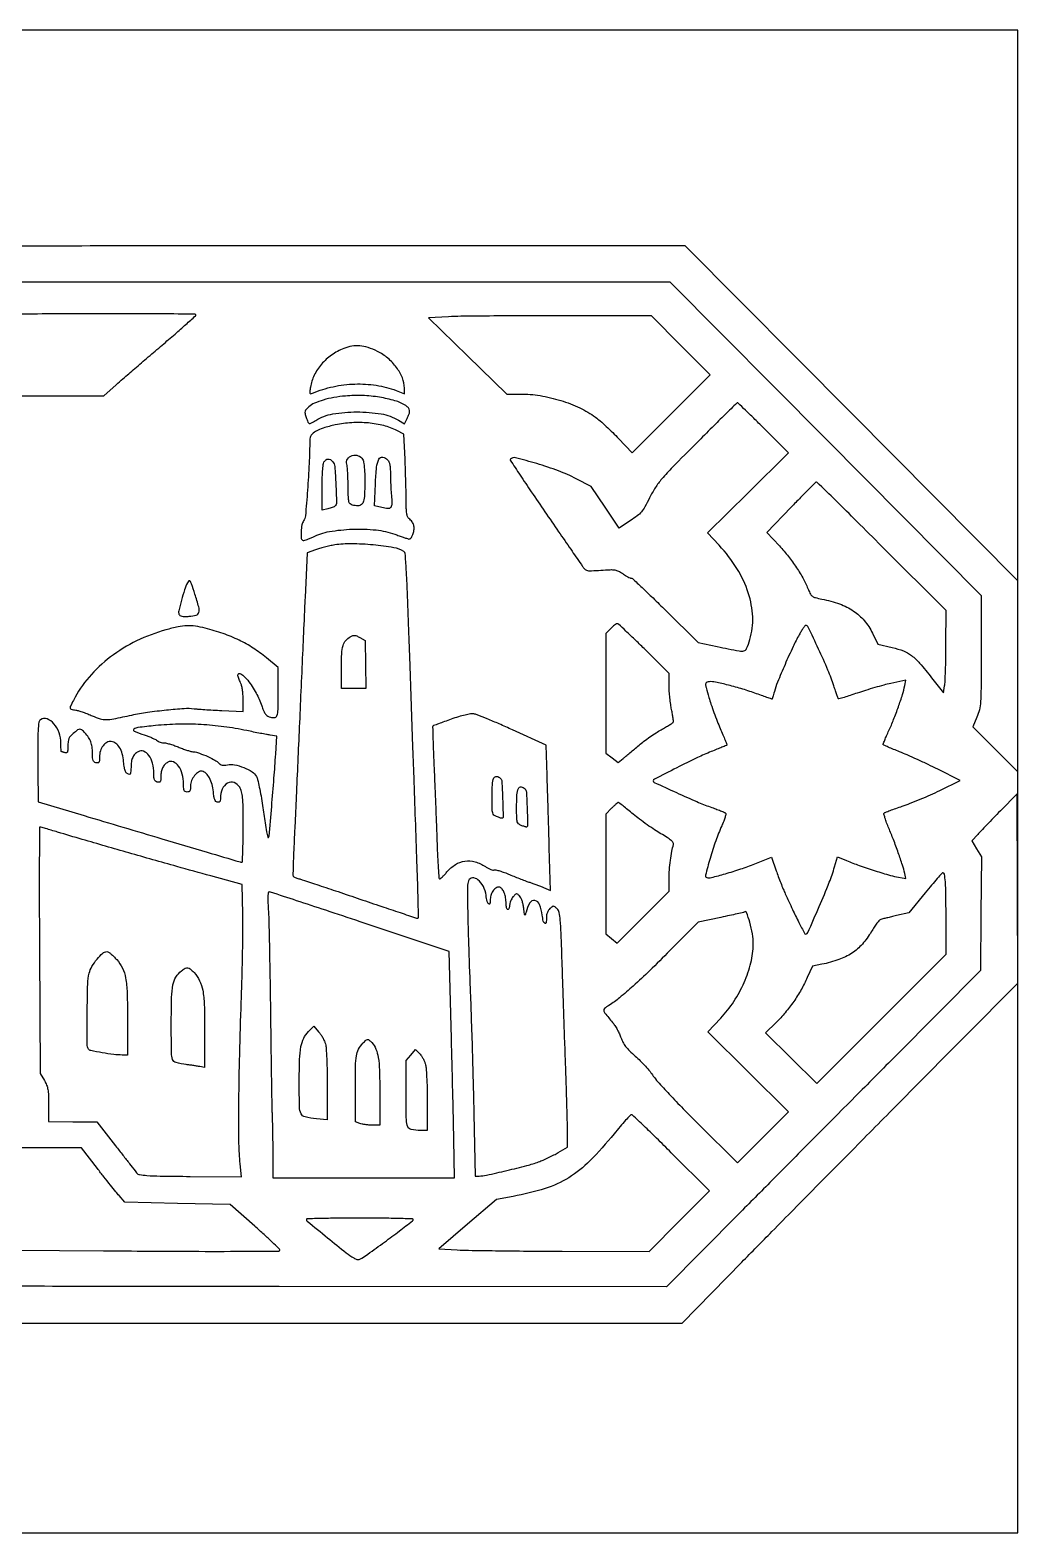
# Model space of a CAD drawing. Header units: millimetres. Extents: x 8 to 202, y 10 to 284.
# Drawn here: x 171.2 to 197.5, y 168 to 208 of the extents above; entities that cross this region are included whole.
import ezdxf

# ---------------------------------------------------------------- set-up
doc = ezdxf.new("R2010")
doc.units = ezdxf.units.MM
doc.layers.add('CUT', color=1, linetype='Continuous')
doc.layers.add('ENGRAVE', color=7, linetype='Continuous')

msp = doc.modelspace()

# ---------------------------------------------------------------- linework, layer by layer
at = {"layer": 'CUT'}
msp.add_lwpolyline([(127.5, 168), (197.5, 168), (197.5, 208), (127.5, 208)], close=True, dxfattribs=at)
at = {"layer": 'ENGRAVE'}
for points in [[(164.879, 173.58), (176.721, 173.583), (188.563, 173.586), (190.148, 175.205, -0.000843), (190.952, 176.023, -0.000292), (192.114, 177.201, -0.00029), (193.396, 178.497, -0.000338), (194.617, 179.728), (197.501, 182.632), (197.489, 185.153), (197.477, 187.675), (197.032, 187.219, 0.001066), (196.851, 187.032, 0.001111), (196.673, 186.847, 0.001067), (196.519, 186.686, 0.004886), (196.431, 186.591), (196.274, 186.419), (196.4, 186.205), (196.526, 185.991), (196.517, 184.481), (196.507, 182.972), (194.239, 180.691, 0.000109), (193.231, 179.677, 0.000072), (192.074, 178.513, 0.000073), (190.952, 177.382, 0.000142), (190.057, 176.48), (188.143, 174.55), (177.833, 174.556, -0.000166), (173.878, 174.56, -0.000277), (170.545, 174.566, -0.000004), (167.522, 174.573, -0.198289)], [(167.635, 201.3), (177.936, 201.3), (188.237, 201.299), (192.378, 197.127), (196.52, 192.954), (196.52, 191.459, -0.001129), (196.518, 190.485, -0.014799), (196.505, 190.124, -0.040434), (196.474, 189.907, -0.047795), (196.408, 189.711), (196.297, 189.458), (196.898, 188.858), (197.5, 188.258), (197.498, 190.801), (197.495, 193.343), (193.068, 197.8), (188.64, 202.257), (178.219, 202.256, 0.000202), (174.149, 202.254, 0.000291), (170.55, 202.249, 0.00015), (167.497, 202.242, 0.004734)], [(169.308, 198.267), (171.235, 198.267), (173.163, 198.267), (173.491, 198.559, -0.003256), (173.673, 198.718, -0.000726), (173.986, 198.989, -0.000754), (174.348, 199.3, -0.000728), (174.716, 199.614, 0.00257), (175.06, 199.909, 0.004137), (175.35, 200.165, 0.000901), (175.601, 200.392, 0.211942), (175.613, 200.419, 0.411581), (175.595, 200.438, 0.000209), (174.686, 200.446, 0.002135), (173.623, 200.45, 0.001037), (172.265, 200.447, 0.00055), (170.274, 200.436, 0.00507)], [(168.45, 175.54), (173.158, 175.509, 0.000503), (175.529, 175.496, 0.002456), (176.871, 175.497, 0.000562), (177.825, 175.503, 0.509542), (177.848, 175.534, 0.121812), (177.825, 175.57, 0.001831), (177.644, 175.742, 0.004829), (177.43, 175.94, 0.003158), (177.18, 176.165), (176.53, 176.74), (175.127, 176.772), (173.723, 176.804), (173.571, 176.977, -0.009621), (173.486, 177.077, -0.001866), (173.338, 177.26, -0.001983), (173.166, 177.476, -0.001832), (172.992, 177.698), (172.565, 178.247), (170.965, 178.247)]]:
    msp.add_lwpolyline(points, format="xyb", dxfattribs=at)
for points in [[(182.337, 200.371), (181.804, 200.343), (182.847, 199.328), (183.891, 198.313), (184.252, 198.313, -0.041079), (184.779, 198.27, -0.033742), (185.327, 198.141, -0.034436), (185.839, 197.943, -0.050538), (186.253, 197.696, -0.019135), (186.377, 197.597, -0.00738), (186.54, 197.451, -0.007294), (186.713, 197.286, -0.008934), (186.87, 197.128), (187.23, 196.75), (188.27, 197.788), (189.31, 198.827), (188.528, 199.608), (187.746, 200.39), (185.308, 200.394, 0.001074), (184.336, 200.394, 0.001329), (183.43, 200.389, 0.001089), (182.669, 200.382, 0.009894)], [(179.55, 199.525, 0.060366), (179.229, 199.351, 0.06072), (178.959, 199.106, 0.062978), (178.765, 198.812, 0.075339), (178.664, 198.497, 0.007502), (178.647, 198.376, 0.117718), (178.651, 198.334, 0.359179), (178.672, 198.322, 0.06244), (178.721, 198.335, -0.046623), (179.27, 198.508, -0.044976), (179.848, 198.579, -0.045806), (180.418, 198.545, -0.052851), (180.945, 198.406), (181.167, 198.322), (181.166, 198.469, 0.094917), (181.112, 198.74, 0.061865), (180.957, 199.018, 0.058393), (180.725, 199.266, 0.062459), (180.448, 199.448, 0.033686), (180.197, 199.551, 0.058821), (179.978, 199.596, 0.06465), (179.769, 199.587, 0.050918)], [(179.599, 198.26, 0.022137), (179.289, 198.219, 0.0273), (179.006, 198.152, 0.030143), (178.772, 198.067, 0.075831), (178.619, 197.971, 0.025854), (178.547, 197.903, 0.130239), (178.52, 197.854, 0.119661), (178.52, 197.797, 0.020352), (178.551, 197.692, 0.015097), (178.597, 197.563, 0.226278), (178.631, 197.532, 0.204375), (178.679, 197.537, 0.012175), (178.808, 197.612, -0.096609), (179.258, 197.782, -0.041604), (179.901, 197.837, -0.041613), (180.547, 197.784, -0.092438), (181.009, 197.616), (181.166, 197.523), (181.236, 197.659, 0.033709), (181.291, 197.784, 0.111118), (181.301, 197.873, 0.148463), (181.272, 197.942, 0.078753), (181.202, 198.005, 0.070884), (180.914, 198.135, 0.031352), (180.506, 198.226, 0.029832), (180.048, 198.272, 0.032101)], [(188.952, 197.018, 0.002058), (188.306, 196.365, 0.016568), (188.021, 196.053, 0.033677), (187.846, 195.819, 0.028265), (187.692, 195.549, -0.011119), (187.566, 195.309, -0.047141), (187.474, 195.175, -0.054891), (187.366, 195.07, -0.018681), (187.188, 194.943), (186.885, 194.743), (186.511, 195.298), (186.137, 195.852), (185.74, 196.057, 0.029488), (185.27, 196.265, 0.017661), (184.69, 196.46, 0.009421), (184.128, 196.615, 0.264881), (183.987, 196.576, 0.355123), (183.985, 196.553, 0.000488), (184.246, 196.155, 0.003452), (184.545, 195.707, 0.002083), (184.905, 195.18, -0.000015), (185.272, 194.647, -0.000023), (185.594, 194.181, -0.00001), (185.869, 193.782, -0.000479), (185.923, 193.703, 0.077647), (185.98, 193.643, 0.124475), (186.044, 193.615, 0.053478), (186.148, 193.609, 0.005328), (186.399, 193.624, -0.007421), (186.645, 193.638, -0.049436), (186.767, 193.631, -0.077443), (186.862, 193.601, -0.032726), (186.977, 193.533, 0.012458), (187.048, 193.487, 0.015639), (187.116, 193.448, 0.013833), (187.175, 193.42, 0.107543), (187.204, 193.413, -0.189314), (187.239, 193.4, -0.001116), (187.494, 193.161, -0.004434), (187.785, 192.885, -0.002782), (188.12, 192.556), (188.983, 191.698), (189.497, 191.592, 0.002302), (190.082, 191.474, 0.102637), (190.205, 191.475, 0.249981), (190.278, 191.537, 0.020493), (190.363, 191.781, 0.084976), (190.439, 192.379, 0.067889), (190.322, 193.019, 0.060924), (190.02, 193.667, 0.047079), (189.546, 194.287), (189.237, 194.62), (190.314, 195.682), (191.391, 196.745), (190.724, 197.412, 0.001708), (190.467, 197.668, 0.002771), (190.246, 197.884, 0.000437), (190.05, 198.073, 0.194038), (190.034, 198.08, 0.196319), (190.017, 198.073, 0.000177), (189.706, 197.768, 0.001765), (189.359, 197.425, 0.001077)], [(179.327, 197.49, 0.019738), (179.007, 197.408, 0.060921), (178.803, 197.319, 0.102001), (178.688, 197.214, 0.157567), (178.646, 197.087, -0.010405), (178.629, 196.463, -0.007102), (178.586, 195.754, -0.002749), (178.53, 195.068, -0.131862), (178.483, 194.939, 0.10555), (178.437, 194.829, 0.034494), (178.415, 194.654, 0.030187), (178.417, 194.484, 0.241793), (178.456, 194.419, 0.200257), (178.484, 194.415, 0.019286), (178.552, 194.434, 0.022155), (178.635, 194.465, 0.015683), (178.724, 194.506, -0.074436), (179.169, 194.652, -0.033485), (179.782, 194.715, -0.033442), (180.41, 194.694, -0.061094), (180.91, 194.582, 0.000732), (181.023, 194.541, 0.00085), (181.13, 194.504, 0.000755), (181.221, 194.472, 0.005079), (181.267, 194.457, 0.140358), (181.305, 194.455, 0.144723), (181.338, 194.475, 0.083872), (181.368, 194.52, 0.024602), (181.398, 194.597, 0.053555), (181.424, 194.718, 0.094563), (181.415, 194.82, 0.095749), (181.37, 194.91, 0.056026), (181.286, 194.998, -0.134717), (181.25, 195.049, -0.048526), (181.229, 195.135, -0.02932), (181.217, 195.269, -0.007708), (181.213, 195.484, 0.004947), (181.211, 195.694, 0.001973), (181.204, 195.981, 0.001952), (181.194, 196.291, 0.002457), (181.182, 196.578), (181.152, 197.246), (180.968, 197.34, 0.055941), (180.619, 197.471, 0.039239), (180.206, 197.542, 0.037455), (179.763, 197.549, 0.038211)], [(179.259, 196.51, -0.155169), (179.311, 196.383, -0.007057), (179.34, 195.909, -0.005803), (179.358, 195.427, -0.214222), (179.317, 195.327, -0.083226), (179.292, 195.311, -0.018069), (179.244, 195.291, -0.018364), (179.186, 195.273, -0.016667), (179.125, 195.258), (178.973, 195.226), (178.973, 195.816, -0.007574), (178.977, 196.049, -0.010148), (178.988, 196.259, -0.007595), (179.003, 196.434, -0.097844), (179.022, 196.496, -0.090706), (179.071, 196.559, -0.167014), (179.131, 196.583, -0.156966), (179.195, 196.566, -0.077884)], [(180.052, 196.577, -0.093085), (180.086, 196.468, -0.016692), (180.105, 196.255, -0.0153), (180.111, 195.975, -0.007863), (180.103, 195.623, -0.049636), (180.08, 195.461, -0.163436), (180.023, 195.37, -0.176953), (179.927, 195.337, -0.060157), (179.777, 195.357, -0.136042), (179.719, 195.391, -0.141167), (179.688, 195.449, -0.046822), (179.674, 195.563, -0.004055), (179.669, 195.857, 0.006178), (179.664, 196.047, 0.007364), (179.656, 196.225, 0.006465), (179.644, 196.375, 0.046745), (179.631, 196.447, -0.223065), (179.653, 196.582, -0.168898), (179.776, 196.673, -0.153978), (179.938, 196.672, -0.194555)], [(180.72, 196.56, -0.100852), (180.753, 196.51, -0.046499), (180.776, 196.434, -0.03432), (180.789, 196.331, -0.015067), (180.793, 196.194, 0.007012), (180.795, 196.061, 0.004307), (180.801, 195.906, 0.004317), (180.809, 195.752, 0.007689), (180.819, 195.625, -0.018441), (180.832, 195.393, -0.167218), (180.801, 195.297, -0.254968), (180.726, 195.263, -0.044425), (180.567, 195.289), (180.367, 195.34), (180.393, 195.923, -0.014225), (180.426, 196.365, -0.093135), (180.489, 196.578, -0.324484), (180.588, 196.628, -0.158052)], [(191.462, 195.3), (190.814, 194.631), (191.149, 194.272, -0.021042), (191.39, 193.991, -0.020415), (191.608, 193.689, -0.021296), (191.791, 193.386, -0.031304), (191.923, 193.104, 0.029178), (191.977, 192.988, 0.118498), (192.028, 192.93, 0.09042), (192.107, 192.895, 0.013074), (192.28, 192.856, -0.037702), (192.754, 192.725, -0.062038), (193.124, 192.537, -0.069081), (193.409, 192.282, -0.06123), (193.628, 191.948), (193.773, 191.654), (194.154, 191.567, -0.0367), (194.452, 191.475, -0.071414), (194.668, 191.353, -0.051323), (194.883, 191.15, -0.011569), (195.202, 190.759), (195.515, 190.358), (195.548, 190.544, 0.032472), (195.561, 190.662, 0.003302), (195.572, 190.943, 0.004119), (195.581, 191.278, 0.003273), (195.584, 191.64), (195.587, 192.55), (193.871, 194.265, 0.000787), (193.212, 194.922, 0.001303), (192.653, 195.475, 0.00008), (192.149, 195.97, 0.260633), (192.133, 195.974, 0.136691), (192.117, 195.965, 0.000318), (191.926, 195.774, 0.002044), (191.712, 195.556, 0.001266)], [(179.311, 194.296, 0.01325), (179.183, 194.273, 0.009202), (179.04, 194.24, 0.009288), (178.903, 194.204, 0.018856), (178.798, 194.169), (178.577, 194.087), (178.521, 192.899, 0.000346), (178.493, 192.29, 0.000114), (178.453, 191.394, 0.000113), (178.409, 190.4, 0.000128), (178.367, 189.447, -0.000178), (178.326, 188.519, -0.000185), (178.285, 187.602, -0.000178), (178.249, 186.809, -0.000805), (178.227, 186.346, 0.002417), (178.212, 186.023, 0.003811), (178.204, 185.745, 0.001022), (178.198, 185.504, 0.144413), (178.206, 185.476, 0.131265), (178.221, 185.462, 0.022185), (178.258, 185.444, 0.02293), (178.304, 185.427, 0.018614), (178.355, 185.412, -0.019778), (178.448, 185.385, -0.00045), (178.886, 185.24, -0.001008), (179.399, 185.068, -0.000682), (179.983, 184.87, 0.000659), (180.561, 184.675, 0.001065), (181.053, 184.51, 0.000142), (181.491, 184.364, 0.080288), (181.518, 184.36, 0.420557), (181.542, 184.385, 0.000994), (181.529, 184.948, 0.002329), (181.501, 185.858, 0.000214), (181.422, 188.117, -0.000102), (181.39, 188.995, -0.000057), (181.353, 190.063, -0.000057), (181.315, 191.142, -0.000094), (181.283, 192.057, 0.001362), (181.246, 193.044, 0.005528), (181.216, 193.644, 0.002777), (181.187, 194.068, 0.239348), (181.155, 194.121, 0.098996), (180.883, 194.223, 0.017083), (180.334, 194.295, 0.019646), (179.756, 194.327, 0.042343)], [(175.389, 193.285, 0.037633), (175.314, 193.102, 0.01255), (175.231, 192.824, 0.007222), (175.158, 192.541, 0.151718), (175.164, 192.455, 0.149777), (175.191, 192.421, 0.099207), (175.238, 192.4, 0.054207), (175.314, 192.392, 0.013754), (175.438, 192.396, 0.057567), (175.62, 192.428, 0.264201), (175.692, 192.502, 0.129683), (175.691, 192.645, 0.011837), (175.589, 192.988, 0.002852), (175.498, 193.263, 0.067075), (175.462, 193.336, 0.462142), (175.43, 193.339, 0.088271)], [(174.818, 192.037, 0.046175), (174.036, 191.742, 0.049632), (173.34, 191.314, 0.051793), (172.769, 190.777, 0.060345), (172.353, 190.159, 0.005206), (172.27, 189.993, 0.173479), (172.265, 189.949, 0.286512), (172.292, 189.923, 0.014406), (172.416, 189.899, -0.031705), (172.497, 189.881, -0.010784), (172.612, 189.844, -0.010673), (172.738, 189.798, -0.01209), (172.857, 189.748, 0.030396), (173.065, 189.669, 0.079987), (173.223, 189.647, 0.044025), (173.427, 189.669, 0.004454), (173.906, 189.768, -0.017192), (174.328, 189.844, -0.010497), (174.831, 189.906, -0.009347), (175.301, 189.945, -0.047031), (175.565, 189.938, 0.012818), (175.661, 189.928, 0.002097), (175.849, 189.915, 0.002308), (176.071, 189.902, 0.002033), (176.302, 189.891), (176.873, 189.864), (176.873, 190.18, 0.017407), (176.868, 190.318, 0.020952), (176.854, 190.446, 0.022806), (176.832, 190.555, 0.058866), (176.803, 190.63, -0.017749), (176.776, 190.686, -0.017936), (176.754, 190.744, -0.018053), (176.738, 190.795, -0.066548), (176.733, 190.829, -0.60962), (176.811, 190.869, -0.072781), (176.995, 190.693, -0.038161), (177.219, 190.355, -0.049435), (177.367, 190.015, 0.019935), (177.411, 189.894, 0.050749), (177.455, 189.811, 0.070058), (177.505, 189.756, 0.083738), (177.565, 189.721, 0.102633), (177.699, 189.7, 0.301609), (177.771, 189.752, 0.082945), (177.801, 189.912, 0.005567), (177.807, 190.378), (177.807, 191.031), (177.492, 191.293, 0.030236), (177.141, 191.55, 0.030399), (176.763, 191.762, 0.02873), (176.342, 191.937, 0.021837), (175.863, 192.081, 0.02632), (175.6, 192.133, 0.046211), (175.379, 192.144, 0.040682), (175.14, 192.115, 0.015947)], [(186.659, 192.069), (186.533, 191.938), (186.533, 190.345), (186.533, 188.751), (186.695, 188.628), (186.857, 188.504), (186.992, 188.614, 0.002568), (187.062, 188.672, 0.000736), (187.171, 188.762, 0.000741), (187.293, 188.865, 0.000788), (187.412, 188.966, -0.014292), (187.544, 189.071, -0.008918), (187.703, 189.186, -0.008947), (187.865, 189.295, -0.016037), (188.002, 189.378, 0.004845), (188.12, 189.445, 0.007075), (188.222, 189.507, 0.00381), (188.307, 189.561, 0.115095), (188.325, 189.579, 0.163439), (188.33, 189.602, 0.006527), (188.319, 189.69, 0.010899), (188.302, 189.795, 0.007435), (188.279, 189.913, -0.01679), (188.255, 190.053, -0.009519), (188.234, 190.224, -0.009495), (188.219, 190.397, -0.015421), (188.214, 190.544), (188.213, 190.871), (187.548, 191.536, 0.003443), (187.289, 191.79, 0.005431), (187.063, 192.005, 0.00166), (186.866, 192.187, 0.187752), (186.833, 192.2, 0.140176), (186.807, 192.192, 0.021679), (186.762, 192.162, 0.022743), (186.71, 192.119, 0.018022)], [(191.678, 191.908, 0.019016), (191.514, 191.591, 0.006329), (191.299, 191.115, 0.005498), (191.099, 190.643, 0.033455), (191.015, 190.392, -0.004363), (190.994, 190.316, -0.007135), (190.975, 190.252, -0.002098), (190.958, 190.197, -0.326335), (190.953, 190.193, -0.083568), (190.946, 190.195, -0.000136), (190.816, 190.24, -0.001062), (190.671, 190.291, -0.000656), (190.5, 190.351, 0.013396), (190.125, 190.474, 0.013213), (189.742, 190.577, 0.010863), (189.405, 190.65, 0.089633), (189.249, 190.652, 0.144895), (189.201, 190.629, 0.224525), (189.183, 190.587, 0.053952), (189.197, 190.5, 0.003131), (189.271, 190.24, 0.011465), (189.328, 190.057, 0.006058), (189.408, 189.833, 0.006024), (189.494, 189.605, 0.009261), (189.575, 189.41, -0.004077), (189.647, 189.243, -0.006721), (189.704, 189.1, -0.001828), (189.752, 188.977, -0.355094), (189.748, 188.965, -0.044897), (189.733, 188.958, -0.000377), (189.619, 188.911, -0.001337), (189.487, 188.857, -0.000861), (189.333, 188.796, 0.017415), (188.965, 188.635, 0.005221), (188.415, 188.363, 0.00095), (187.821, 188.061, 0.281625), (187.793, 188.016, 0.292602), (187.819, 187.975, 0.000904), (188.408, 187.705, 0.005129), (188.95, 187.464, 0.017399), (189.31, 187.323, -0.003996), (189.456, 187.27, -0.005674), (189.584, 187.221, -0.003329), (189.692, 187.178, -0.079354), (189.719, 187.161, -0.282902), (189.727, 187.136, -0.01452), (189.704, 187.049, -0.019545), (189.666, 186.942, -0.012564), (189.615, 186.822, 0.021464), (189.454, 186.42, 0.014898), (189.304, 185.953, 0.006326), (189.181, 185.504, 0.422715), (189.218, 185.442, 0.120415), (189.339, 185.444, 0.006444), (189.712, 185.545, 0.01075), (190.119, 185.672, 0.012476), (190.5, 185.809), (190.943, 185.982), (191.066, 185.626, 0.005916), (191.121, 185.471, 0.004262), (191.186, 185.299, 0.004305), (191.251, 185.137, 0.009298), (191.305, 185.013, 0.003992), (191.499, 184.594, 0.006906), (191.668, 184.249, 0.002167), (191.817, 183.96, 0.280078), (191.85, 183.94, 0.298088), (191.908, 183.978, 0.001411), (192.21, 184.674, 0.006311), (192.478, 185.318, 0.024552), (192.618, 185.726), (192.695, 185.991), (192.939, 185.893, 0.012442), (193.275, 185.767, 0.006481), (193.699, 185.625, 0.005557), (194.104, 185.501, 0.031902), (194.323, 185.452), (194.518, 185.421), (194.487, 185.555, 0.021442), (194.426, 185.775, 0.006503), (194.315, 186.102, 0.006699), (194.186, 186.452, 0.009479), (194.062, 186.759, -0.010776), (194.004, 186.903, -0.016842), (193.961, 187.03, -0.011153), (193.932, 187.134, -0.281844), (193.94, 187.161, -0.086865), (193.969, 187.179, -0.002843), (194.097, 187.228, -0.005364), (194.249, 187.284, -0.003696), (194.422, 187.344, 0.011561), (194.632, 187.421, 0.00551), (194.899, 187.529, 0.005458), (195.175, 187.647, 0.007727), (195.417, 187.759), (195.966, 188.023), (195.368, 188.324, 0.005086), (195.108, 188.451, 0.003906), (194.822, 188.585, 0.00395), (194.552, 188.706, 0.009365), (194.349, 188.79, -0.003464), (194.187, 188.856, -0.005387), (194.048, 188.915, -0.001843), (193.93, 188.967, -0.158593), (193.915, 188.98, -0.225694), (193.914, 188.998, -0.003306), (193.954, 189.1, -0.00829), (194.004, 189.219, -0.005286), (194.065, 189.356, 0.01375), (194.191, 189.649, 0.009342), (194.318, 189.989, 0.009284), (194.427, 190.314, 0.024537), (194.488, 190.551), (194.519, 190.699), (194.117, 190.611, 0.010993), (193.928, 190.565, 0.005362), (193.689, 190.499, 0.005316), (193.441, 190.425, 0.007662), (193.224, 190.354, -0.003584), (193.035, 190.29, -0.00584), (192.874, 190.239, -0.001465), (192.733, 190.196, -0.297167), (192.72, 190.2, -0.090829), (192.712, 190.214, -0.001179), (192.679, 190.308, -0.003368), (192.641, 190.417, -0.002198), (192.6, 190.543, 0.02174), (192.443, 190.961, 0.008418), (192.192, 191.525, 0.002264), (191.916, 192.112, 0.289215), (191.85, 192.153, 0.23346), (191.831, 192.144, 0.009835), (191.785, 192.081, 0.015186), (191.733, 192.002, 0.010026)], [(180.13, 191.112), (180.143, 190.473), (179.815, 190.473), (179.487, 190.473), (179.488, 191.022, -0.011803), (179.499, 191.404, -0.056854), (179.534, 191.618, -0.102585), (179.605, 191.754, -0.097506), (179.725, 191.853, -0.04247), (179.79, 191.882, -0.102398), (179.842, 191.888, -0.08639), (179.897, 191.874, -0.024452), (179.977, 191.833), (180.117, 191.752)], [(171.477, 189.644, 0.222125), (171.434, 189.576, 0.0184), (171.415, 189.361, 0.012665), (171.405, 189.003, 0.002013), (171.407, 188.3), (171.413, 187.458), (172.638, 187.093, 0.000124), (174.708, 186.476, 0.000563), (175.915, 186.119, 0.000094), (176.792, 185.86, 0.071308), (176.838, 185.853, 0.402068), (176.853, 185.867, 0.001411), (176.863, 186.124, 0.005931), (176.871, 186.422, 0.003559), (176.873, 186.775, 0.002426), (176.87, 187.321, 0.019055), (176.858, 187.574, 0.042539), (176.832, 187.728, 0.072972), (176.781, 187.848, 0.169625), (176.631, 187.971, 0.220748), (176.458, 187.956, 0.162783), (176.317, 187.799, 0.102212), (176.267, 187.556, -0.034158), (176.263, 187.497, -0.129717), (176.249, 187.464, -0.189685), (176.224, 187.448, -0.089372), (176.185, 187.449, -0.157554), (176.144, 187.471, -0.09991), (176.116, 187.517, -0.05394), (176.095, 187.597, -0.013669), (176.08, 187.729, 0.045414), (176.044, 187.924, 0.057023), (175.976, 188.094, 0.06762), (175.885, 188.217, 0.153199), (175.784, 188.272, 0.19556), (175.685, 188.252, 0.078719), (175.58, 188.158, 0.071625), (175.501, 188.023, 0.098393), (175.473, 187.885, -0.021949), (175.47, 187.799, -0.10686), (175.455, 187.752, -0.177994), (175.427, 187.728, -0.088378), (175.38, 187.72, -0.104129), (175.332, 187.73, -0.188578), (175.303, 187.758, -0.089369), (175.29, 187.816, -0.013423), (175.287, 187.935, 0.063713), (175.253, 188.199, 0.093169), (175.153, 188.411, 0.137437), (175.014, 188.521, 0.226182), (174.868, 188.514, 0.079565), (174.786, 188.452, 0.078403), (174.727, 188.366, 0.068705), (174.692, 188.257, 0.043639), (174.68, 188.124, -0.01717), (174.677, 188.035, -0.132581), (174.663, 187.995, -0.243953), (174.636, 187.981, -0.06849), (174.587, 187.986, -0.099925), (174.54, 188.009, -0.133751), (174.512, 188.047, -0.078413), (174.497, 188.109, -0.017948), (174.493, 188.217, 0.061454), (174.46, 188.486, 0.095922), (174.362, 188.696, 0.144067), (174.223, 188.803, 0.218857), (174.074, 188.794, 0.081799), (173.99, 188.729, 0.082777), (173.932, 188.641, 0.068789), (173.898, 188.525, 0.03698), (173.887, 188.376, -0.01736), (173.884, 188.304, -0.028422), (173.876, 188.243, -0.027991), (173.865, 188.197, -0.335886), (173.852, 188.187, -0.156773), (173.788, 188.209, -0.121947), (173.742, 188.266, -0.069657), (173.71, 188.367, -0.020973), (173.691, 188.527, 0.043868), (173.655, 188.739, 0.073119), (173.584, 188.905, 0.093483), (173.484, 189.015, 0.133256), (173.362, 189.064, 0.157933), (173.247, 189.042, 0.103129), (173.144, 188.952, 0.087378), (173.072, 188.813, 0.076241), (173.047, 188.651, -0.01474), (173.044, 188.553, -0.123854), (173.03, 188.51, -0.250397), (173.003, 188.494, -0.073458), (172.953, 188.5, -0.105895), (172.906, 188.524, -0.136489), (172.878, 188.563, -0.073265), (172.864, 188.631, -0.014468), (172.86, 188.755, 0.030983), (172.85, 188.922, 0.058052), (172.818, 189.054, 0.060112), (172.757, 189.171, 0.035705), (172.659, 189.295, 0.030513), (172.579, 189.374, 0.192614), (172.525, 189.392, 0.14736), (172.466, 189.371, 0.015791), (172.35, 189.279, 0.033381), (172.275, 189.206, 0.082502), (172.233, 189.142, 0.076502), (172.213, 189.064, 0.025791), (172.207, 188.948, -0.011758), (172.204, 188.835, -0.084524), (172.192, 188.783, -0.241843), (172.169, 188.763, -0.15209), (172.133, 188.765, 0.008099), (172.103, 188.776, 0.009838), (172.075, 188.785, 0.008575), (172.051, 188.792, 0.065182), (172.04, 188.793, -0.38011), (172.032, 188.8, -0.007306), (172.026, 188.858, -0.013696), (172.021, 188.93, -0.008258), (172.02, 189.015, 0.084144), (171.972, 189.298, 0.094152), (171.833, 189.538, 0.127362), (171.651, 189.664, 0.235024)], [(182.409, 189.658, 0.002459), (182.23, 189.594, 0.003781), (182.077, 189.537, 0.001303), (181.945, 189.487, 0.104963), (181.926, 189.475, 0.205049), (181.918, 189.455, 0.000508), (181.926, 189.14, 0.003055), (181.937, 188.784, 0.001883), (181.955, 188.365, -0.000789), (181.976, 187.881, -0.000523), (181.999, 187.325, -0.000526), (182.02, 186.785, -0.001022), (182.035, 186.354, 0.003171), (182.05, 185.998, 0.005109), (182.067, 185.696, 0.001255), (182.085, 185.433, 0.240787), (182.099, 185.411, 0.315616), (182.119, 185.412, 0.01669), (182.17, 185.456, 0.021283), (182.232, 185.516, 0.013342), (182.298, 185.592, -0.078042), (182.523, 185.789, -0.106557), (182.776, 185.881, -0.105267), (183.046, 185.862, -0.074673), (183.323, 185.735, 0.024575), (183.394, 185.693, 0.030328), (183.464, 185.662, 0.031394), (183.524, 185.643, 0.151287), (183.559, 185.646, -0.152908), (183.6, 185.648, -0.012723), (183.705, 185.62, -0.016047), (183.831, 185.578, -0.011683), (183.967, 185.523, 0.004463), (184.113, 185.463, 0.003932), (184.266, 185.402, 0.003952), (184.405, 185.35, 0.011907), (184.501, 185.317, -0.008155), (184.586, 185.289, -0.004813), (184.688, 185.252, -0.004814), (184.788, 185.213, -0.00822), (184.871, 185.179), (185.052, 185.1), (185.022, 186.235, 0.000547), (185.009, 186.728, 0.000409), (184.993, 187.271, 0.000413), (184.977, 187.783, 0.000944), (184.964, 188.169), (184.936, 188.969), (184.043, 189.375, 0.003825), (183.691, 189.532, 0.005242), (183.371, 189.667, 0.003468), (183.102, 189.776, 0.060215), (183.01, 189.8, 0.076213), (182.926, 189.799, 0.016117), (182.781, 189.769, 0.015495), (182.605, 189.722, 0.010596)], [(174.54, 189.488, 0.004507), (174.071, 189.436, 0.144056), (173.966, 189.391, 0.569598), (173.975, 189.337, 0.016614), (174.241, 189.241, -0.012944), (174.339, 189.206, -0.012637), (174.436, 189.167, -0.012627), (174.518, 189.128, -0.045425), (174.568, 189.097, 0.049923), (174.61, 189.071, 0.030315), (174.665, 189.049, 0.030175), (174.722, 189.033, 0.046106), (174.773, 189.027, -0.053996), (174.836, 189.019, -0.012751), (174.938, 188.991, -0.012981), (175.054, 188.953, -0.012461), (175.17, 188.909, 0.00913), (175.283, 188.865, 0.010895), (175.391, 188.828, 0.009744), (175.483, 188.8, 0.067346), (175.53, 188.794, -0.083599), (175.658, 188.772, -0.016881), (175.875, 188.688, -0.017661), (176.087, 188.588, -0.069147), (176.205, 188.505, 0.044788), (176.261, 188.461, 0.081863), (176.315, 188.438, 0.078), (176.376, 188.432, 0.037444), (176.453, 188.443, -0.104576), (176.644, 188.445, -0.044941), (176.889, 188.371, -0.044673), (177.112, 188.258, -0.13449), (177.226, 188.134, -0.06059), (177.258, 188.049, -0.007222), (177.302, 187.852, -0.008532), (177.348, 187.615, -0.00691), (177.389, 187.359, 0.001488), (177.457, 186.898, 0.009092), (177.498, 186.661, 0.010699), (177.527, 186.519, 0.588118), (177.549, 186.513, 0.176546), (177.564, 186.546, 0.000189), (177.632, 187.335, 0.002055), (177.694, 188.089, 0.003317), (177.739, 188.732), (177.77, 189.207), (177.59, 189.235, -0.008003), (177.492, 189.251, -0.001954), (177.333, 189.281, -0.002002), (177.15, 189.317, -0.001995), (176.967, 189.355, 0.018637), (176.359, 189.458, 0.019265), (175.752, 189.515, 0.019378), (175.145, 189.525, 0.019383)], [(183.724, 188.084, -0.186233), (183.761, 188, -0.00384), (183.781, 187.532, -0.002722), (183.794, 187.055, -0.420865), (183.76, 187.02, -0.073755), (183.747, 187.022, -0.004956), (183.71, 187.033, -0.007041), (183.667, 187.048, -0.005212), (183.62, 187.066, -0.089394), (183.551, 187.107, -0.153549), (183.516, 187.164, -0.056086), (183.502, 187.268, -0.004326), (183.5, 187.552, -0.012323), (183.509, 187.921, -0.087479), (183.549, 188.095, -0.342975), (183.621, 188.136, -0.160422)], [(184.377, 187.804, -0.185488), (184.414, 187.721, -0.004175), (184.434, 187.276, -0.002965), (184.447, 186.821, -0.421031), (184.413, 186.787, -0.073755), (184.4, 186.789, -0.004956), (184.364, 186.8, -0.007041), (184.32, 186.815, -0.005212), (184.273, 186.832, -0.086062), (184.204, 186.873, -0.153948), (184.17, 186.928, -0.058579), (184.156, 187.029, -0.004758), (184.153, 187.295, -0.013223), (184.163, 187.648, -0.090673), (184.203, 187.817, -0.341849), (184.275, 187.856, -0.157284)], [(186.682, 187.286), (186.533, 187.132), (186.533, 185.54), (186.533, 183.948), (186.681, 183.824), (186.829, 183.7), (187.521, 184.391), (188.213, 185.082), (188.213, 185.415, -0.018405), (188.222, 185.648, -0.013947), (188.248, 185.902, -0.014185), (188.286, 186.142, -0.02961), (188.332, 186.325, 0.242273), (188.324, 186.371, 0.056174), (188.268, 186.431, 0.033822), (188.164, 186.506, 0.009531), (187.993, 186.611, -0.014665), (187.827, 186.713, -0.007727), (187.627, 186.85, -0.007681), (187.427, 186.997, -0.011736), (187.258, 187.131, 0.003391), (187.114, 187.249, 0.005297), (186.988, 187.349, 0.001738), (186.878, 187.434, 0.164527), (186.859, 187.44, 0.172894), (186.842, 187.434, 0.008005), (186.796, 187.395, 0.012486), (186.742, 187.345, 0.008563)], [(171.451, 183.508), (171.471, 180.23), (171.582, 180.039, -0.036934), (171.641, 179.918, -0.052036), (171.674, 179.803, -0.034772), (171.689, 179.652, -0.008056), (171.693, 179.398), (171.693, 178.947), (172.335, 178.944), (172.977, 178.942), (173.477, 178.303, -0.000255), (173.673, 178.052, -0.000356), (173.848, 177.828, -0.000211), (173.995, 177.638, -0.004763), (174.037, 177.583, 0.194095), (174.114, 177.537, 0.024237), (174.311, 177.514, 0.012473), (174.662, 177.5, 0.001391), (175.465, 177.49), (176.833, 177.477), (176.795, 177.827, -0.023976), (176.762, 178.363, -0.004455), (176.759, 179.35, -0.004464), (176.777, 180.569, -0.003031), (176.818, 181.957, 0.002207), (176.841, 182.675, 0.002092), (176.858, 183.407, 0.002076), (176.867, 184.055, 0.007354), (176.865, 184.471), (176.85, 185.259), (176.01, 185.488, -0.002182), (175.107, 185.738, -0.000799), (173.833, 186.1, -0.000696), (172.589, 186.458, -0.004016), (171.933, 186.653, 0.001946), (171.763, 186.704, 0.002937), (171.614, 186.747, 0.001154), (171.486, 186.783, 0.068354), (171.463, 186.787, 0.413036), (171.449, 186.773, 0.000097), (171.446, 185.824, 0.001554), (171.445, 184.765, 0.000932)], [(182.875, 185.36, 0.092432), (182.846, 185.201, 0.002965), (182.851, 184.549, 0.004718), (182.872, 183.682, 0.001829), (182.916, 182.482, -0.001618), (182.944, 181.723, -0.000955), (182.973, 180.817, -0.000955), (182.998, 179.912, -0.001637), (183.016, 179.157), (183.048, 177.5), (183.152, 177.5, 0.054358), (183.352, 177.522, 0.003916), (183.894, 177.646, 0.005562), (184.428, 177.779, 0.024557), (184.737, 177.876, 0.013643), (184.862, 177.926, 0.008345), (185.006, 177.991, 0.008363), (185.148, 178.061, 0.014701), (185.262, 178.124), (185.507, 178.268), (185.507, 178.694, 0.005714), (185.504, 178.935, 0.00111), (185.493, 179.37, 0.001179), (185.478, 179.877, 0.00109), (185.46, 180.398, -0.000357), (185.439, 180.99, -0.000193), (185.414, 181.719, -0.000192), (185.389, 182.461, -0.000303), (185.368, 183.098, 0.001274), (185.338, 183.965, 0.013489), (185.315, 184.318, 0.032489), (185.285, 184.511, 0.142005), (185.229, 184.611, 0.018965), (185.169, 184.667, 0.169965), (185.136, 184.68, 0.174451), (185.103, 184.669, 0.020212), (185.042, 184.618, 0.063721), (185.002, 184.572, 0.051737), (184.972, 184.514, 0.048938), (184.953, 184.447, 0.044612), (184.947, 184.376, -0.033498), (184.938, 184.242, -0.54386), (184.904, 184.226, -0.202456), (184.864, 184.282, -0.021072), (184.835, 184.445, 0.058606), (184.764, 184.727, 0.262113), (184.638, 184.831, 0.315957), (184.504, 184.77, 0.070815), (184.404, 184.523, -0.013326), (184.383, 184.445, -0.650648), (184.371, 184.444, -0.104165), (184.36, 184.475, -0.00252), (184.342, 184.628, 0.024855), (184.325, 184.731, 0.028961), (184.298, 184.827, 0.03151), (184.266, 184.906, 0.085164), (184.231, 184.955, 0.027535), (184.178, 185.001, 0.209871), (184.146, 185.009, 0.166362), (184.115, 184.993, 0.01609), (184.057, 184.926, 0.042547), (184.022, 184.876, 0.03244), (183.993, 184.816, 0.033246), (183.973, 184.755, 0.063584), (183.967, 184.705, -0.039954), (183.963, 184.662, -0.059234), (183.953, 184.626, -0.077905), (183.938, 184.602, -0.219269), (183.92, 184.593, -0.275005), (183.902, 184.604, -0.053554), (183.887, 184.64, -0.043312), (183.877, 184.692, -0.027547), (183.873, 184.754, 0.040733), (183.861, 184.903, 0.053013), (183.825, 185.034, 0.062806), (183.77, 185.134, 0.145718), (183.703, 185.186, 0.22527), (183.623, 185.179, 0.096217), (183.539, 185.107, 0.079628), (183.475, 184.993, 0.08757), (183.453, 184.868, -0.045928), (183.443, 184.751, -0.587978), (183.41, 184.74, -0.153687), (183.369, 184.809, -0.022509), (183.341, 184.971, 0.085334), (183.268, 185.204, 0.101059), (183.124, 185.384, 0.186248), (182.978, 185.434, 0.29933)], [(195.034, 185.04), (194.597, 184.508), (194.264, 184.43, 0.00068), (194.13, 184.398, 0.000829), (194.006, 184.368, 0.000694), (193.901, 184.343, 0.005844), (193.854, 184.331, 0.145735), (193.814, 184.307, 0.016687), (193.747, 184.226, 0.019012), (193.672, 184.122, 0.014412), (193.597, 184.002, -0.048702), (193.358, 183.672, -0.066331), (193.081, 183.432, -0.061256), (192.733, 183.26, -0.034702), (192.28, 183.135), (192.029, 183.085), (191.893, 182.782, -0.02464), (191.731, 182.462, -0.021497), (191.53, 182.145, -0.021559), (191.304, 181.847, -0.025243), (191.064, 181.586), (190.782, 181.308), (191.462, 180.634), (192.142, 179.96), (193.864, 181.682), (195.586, 183.403), (195.586, 184.383, 0.002959), (195.582, 184.99, 0.015031), (195.568, 185.328, 0.019073), (195.545, 185.535, 0.379277), (195.5, 185.573, 0.207695), (195.481, 185.564, 0.001246), (195.35, 185.416, 0.004851), (195.203, 185.244, 0.003035)], [(177.543, 184.605, -0.010045), (177.556, 184.313, -0.00088), (177.572, 183.571, -0.001154), (177.588, 182.686, -0.000898), (177.602, 181.723, 0.000344), (177.614, 180.783, 0.000528), (177.626, 179.968, 0.000173), (177.638, 179.263, 0.014908), (177.643, 179.157, -0.013262), (177.647, 179.066, -0.001085), (177.652, 178.828, -0.001456), (177.657, 178.545, -0.00112), (177.66, 178.235), (177.667, 177.453), (180.084, 177.453), (182.501, 177.453), (182.482, 178.468, 0.00108), (182.472, 178.992, 0.000343), (182.453, 179.772, 0.000342), (182.432, 180.642, 0.000381), (182.41, 181.481), (182.357, 183.479), (179.985, 184.269, 0.000594), (179.072, 184.572, 0.000963), (178.296, 184.828, 0.000118), (177.603, 185.054, 0.078937), (177.564, 185.06, 0.372808), (177.541, 185.041, 0.024381), (177.533, 184.949, 0.020925), (177.532, 184.811, 0.006625)], [(190.215, 184.526, -0.137078), (190.198, 184.517, -0.000794), (190.024, 184.477, -0.003271), (189.824, 184.433, -0.002065), (189.59, 184.384), (188.983, 184.259), (188.227, 183.493, -0.005199), (187.698, 182.968, -0.009751), (187.258, 182.557, -0.011862), (186.895, 182.246, -0.029588), (186.612, 182.041, 0.026272), (186.492, 181.956, 0.283509), (186.473, 181.903, 0.118797), (186.505, 181.834, 0.003646), (186.706, 181.588, -0.029011), (186.769, 181.503, -0.017496), (186.834, 181.395, -0.017499), (186.892, 181.282, -0.029144), (186.931, 181.183, 0.040962), (186.984, 181.06, 0.043688), (187.054, 180.95, 0.034154), (187.158, 180.834, 0.013664), (187.314, 180.689, -0.016454), (187.445, 180.566, -0.011971), (187.582, 180.422, -0.012118), (187.706, 180.278, -0.025846), (187.793, 180.16, 0.038386), (187.912, 180.009, 0.004023), (188.218, 179.678, 0.004967), (188.59, 179.289, 0.003961), (188.999, 178.877), (190.035, 177.852), (190.712, 178.529), (191.389, 179.206), (190.315, 180.273), (189.241, 181.341), (189.587, 181.703, 0.045729), (189.936, 182.142, 0.041561), (190.211, 182.651, 0.042906), (190.391, 183.178, 0.059461), (190.453, 183.674, 0.042468), (190.431, 183.944, 0.026694), (190.362, 184.253, 0.022336), (190.277, 184.513, 0.540365)], [(173.506, 183.26, -0.067009), (173.66, 183.03, -0.069499), (173.744, 182.771, -0.037574), (173.784, 182.384, -0.006594), (173.793, 181.651), (173.793, 180.72), (173.655, 180.72, -0.030756), (173.427, 180.734, -0.012838), (173.121, 180.78, -0.006156), (172.817, 180.837, -0.19885), (172.756, 180.878, -0.147961), (172.717, 181.005, -0.00198), (172.721, 181.832, -0.004098), (172.735, 182.615, -0.055422), (172.774, 182.898, -0.071467), (172.847, 183.076, -0.038736), (172.983, 183.271, -0.036345), (173.134, 183.43, -0.186766), (173.245, 183.473, -0.15049), (173.285, 183.461, -0.021851), (173.352, 183.411, -0.023107), (173.429, 183.342, -0.017935)], [(175.567, 182.913, -0.074795), (175.714, 182.699, -0.068714), (175.797, 182.445, -0.037506), (175.837, 182.063, -0.00709), (175.847, 181.361), (175.847, 180.386), (175.718, 180.411, 0.00842), (175.653, 180.423, 0.002938), (175.559, 180.438, 0.002917), (175.455, 180.453, 0.0034), (175.357, 180.465, -0.03278), (175.088, 180.517, -0.245688), (174.995, 180.601, -0.085975), (174.964, 180.773, -0.002313), (174.96, 181.544, -0.005545), (174.968, 182.255, -0.041365), (175.003, 182.59, -0.090046), (175.082, 182.796, -0.089619), (175.229, 182.961, -0.033008), (175.331, 183.032, -0.170743), (175.398, 183.045, -0.147651), (175.463, 183.014, -0.022792)], [(179.064, 181.014, -0.051522), (179.083, 180.9, -0.004971), (179.098, 180.618, -0.006278), (179.109, 180.281, -0.00492), (179.113, 179.916), (179.113, 178.995), (178.822, 179.024, -0.029632), (178.521, 179.072, -0.231981), (178.413, 179.158, -0.106512), (178.372, 179.332, -0.004274), (178.367, 179.987, -0.007245), (178.376, 180.603, -0.037034), (178.411, 180.943, -0.068266), (178.484, 181.166, -0.084047), (178.61, 181.344), (178.752, 181.486), (178.883, 181.339, -0.03372), (178.937, 181.269, -0.021625), (178.99, 181.183, -0.021725), (179.035, 181.093, -0.037553)], [(180.301, 181.05, -0.087258), (180.407, 180.88, -0.057378), (180.47, 180.657, -0.03207), (180.502, 180.318, -0.006894), (180.511, 179.728), (180.513, 178.853), (180.306, 178.853, -0.018946), (180.218, 178.857, -0.015665), (180.125, 178.867, -0.015951), (180.04, 178.881, -0.040295), (179.98, 178.899), (179.86, 178.944), (179.86, 179.835, -0.004462), (179.865, 180.431, -0.036978), (179.89, 180.701, -0.079073), (179.948, 180.874, -0.064447), (180.061, 181.035, -0.02224), (180.139, 181.113, -0.172083), (180.185, 181.133, -0.196376), (180.231, 181.118, -0.030266)], [(181.72, 180.491, -0.051656), (181.742, 180.376, -0.007492), (181.758, 180.138, -0.008054), (181.77, 179.844, -0.005618), (181.773, 179.513), (181.773, 178.713), (181.598, 178.714, -0.041098), (181.348, 178.735, -0.260859), (181.253, 178.813, -0.092538), (181.218, 178.986, -0.003266), (181.213, 179.672), (181.213, 180.573), (181.336, 180.719), (181.459, 180.865), (181.563, 180.767, -0.050111), (181.606, 180.717, -0.024701), (181.652, 180.646, -0.024229), (181.692, 180.567, -0.032399)], [(186.749, 178.622, -0.024526), (186.102, 177.901, -0.059064), (185.542, 177.455, -0.062799), (184.914, 177.168, -0.030863), (184.06, 176.958), (183.617, 176.878), (182.85, 176.22), (182.084, 175.563), (182.57, 175.534, 0.010786), (182.876, 175.522, 0.001123), (183.593, 175.512, 0.001394), (184.447, 175.503, 0.001116), (185.367, 175.499), (187.678, 175.493), (188.482, 176.299), (189.287, 177.104), (188.271, 178.119, 0.00218), (187.879, 178.508, 0.003515), (187.541, 178.835, 0.000687), (187.241, 179.12, 0.197904), (187.21, 179.132, 0.203282), (187.181, 179.119, 0.003143), (187.055, 178.982, 0.007813), (186.911, 178.817, 0.005022)], [(178.556, 176.345, 0.204623), (178.581, 176.297, 0.000656), (179.122, 175.857, 0.002764), (179.618, 175.458, 0.033023), (179.82, 175.318, 0.051975), (179.901, 175.281, 0.151673), (179.961, 175.279, 0.079034), (180.034, 175.312, 0.00786), (180.193, 175.422, 0.003643), (180.638, 175.742, 0.005028), (181.031, 176.037, 0.001149), (181.381, 176.305, 0.232538), (181.4, 176.343, 0.405926), (181.385, 176.358, 0.000653), (180.982, 176.369, 0.004027), (180.522, 176.377, 0.002415), (179.977, 176.38, 0.002304), (179.431, 176.377, 0.003854), (178.972, 176.37, 0.0006), (178.569, 176.359, 0.4294)]]:
    msp.add_lwpolyline(points, format="xyb", close=True, dxfattribs=at)

doc.saveas('drawing.dxf')
